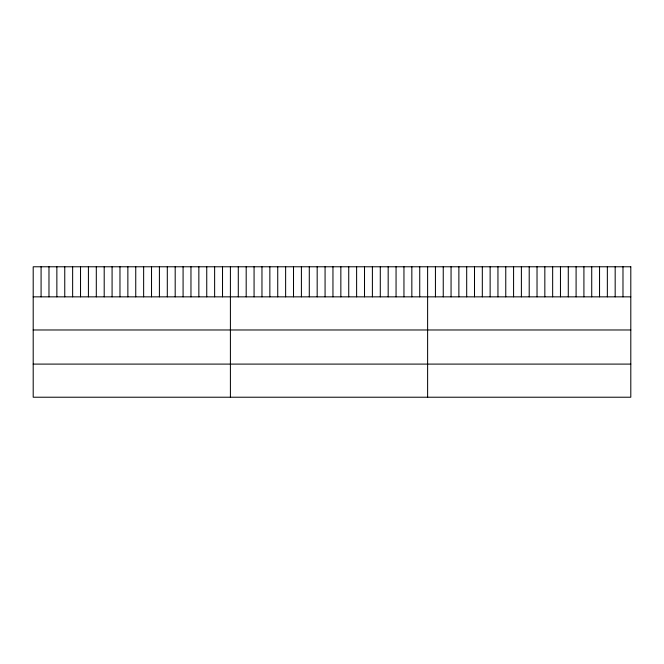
<?xml version="1.0" encoding="UTF-8"?>
<svg xmlns="http://www.w3.org/2000/svg" width="664" height="664" viewBox="0 0 664 664"><rect width="100%" height="100%" fill="white"/><g stroke="black" fill="none" stroke-linecap="round" stroke-linejoin="round"><path stroke-width="1" d="M33.2 296.849L630.8 296.849M33.2 329.975L630.8 329.975M33.2 364.096L630.8 364.096M622.981 266.779L622.981 296.849M615.171 266.779L615.171 296.849M607.352 266.779L607.352 296.849M599.542 266.779L599.542 296.849M591.724 266.779L591.724 296.849M583.913 266.779L583.913 296.849M576.095 266.779L576.095 296.849M568.284 266.779L568.284 296.849M560.466 266.779L560.466 296.849M552.655 266.779L552.655 296.849M544.837 266.779L544.837 296.849M537.027 266.779L537.027 296.849M529.208 266.779L529.208 296.849M521.389 266.779L521.389 296.849M513.579 266.779L513.579 296.849M505.76 266.779L505.76 296.849M497.95 266.779L497.95 296.849M490.132 266.779L490.132 296.849M482.321 266.779L482.321 296.849M474.503 266.779L474.503 296.849M466.692 266.779L466.692 296.849M458.874 266.779L458.874 296.849M451.064 266.779L451.064 296.849M443.245 266.779L443.245 296.849M435.435 266.779L435.435 296.849M427.616 266.779L427.616 397.221M419.731 266.779L419.731 296.849M411.838 266.779L411.838 296.849M403.953 266.779L403.953 296.849M396.059 266.779L396.059 296.849M388.174 266.779L388.174 296.849M380.289 266.779L380.289 296.849M372.396 266.779L372.396 296.849M364.511 266.779L364.511 296.849M356.618 266.779L356.618 296.849M348.733 266.779L348.733 296.849M340.848 266.779L340.848 296.849M332.954 266.779L332.954 296.849M325.069 266.779L325.069 296.849M317.176 266.779L317.176 296.849M309.291 266.779L309.291 296.849M301.406 266.779L301.406 296.849M293.513 266.779L293.513 296.849M285.628 266.779L285.628 296.849M277.735 266.779L277.735 296.849M269.85 266.779L269.85 296.849M261.965 266.779L261.965 296.849M254.071 266.779L254.071 296.849M246.186 266.779L246.186 296.849M238.293 266.779L238.293 296.849M230.408 266.779L230.408 397.221M222.523 266.779L222.523 296.849M214.63 266.779L214.63 296.849M206.745 266.779L206.745 296.849M198.851 266.779L198.851 296.849M190.966 266.779L190.966 296.849M183.081 266.779L183.081 296.849M175.188 266.779L175.188 296.849M167.303 266.779L167.303 296.849M159.41 266.779L159.41 296.849M151.525 266.779L151.525 296.849M143.64 266.779L143.64 296.849M135.746 266.779L135.746 296.849M127.862 266.779L127.862 296.849M119.968 266.779L119.968 296.849M112.083 266.779L112.083 296.849M104.198 266.779L104.198 296.849M96.305 266.779L96.305 296.849M88.42 266.779L88.42 296.849M80.527 266.779L80.527 296.849M72.642 266.779L72.642 296.849M64.757 266.779L64.757 296.849M56.863 266.779L56.863 296.849M48.978 266.779L48.978 296.849M41.085 266.779L41.085 296.849M630.8 266.779L33.2 266.779L33.2 397.221L630.8 397.221L630.8 266.779"/></g></svg>
